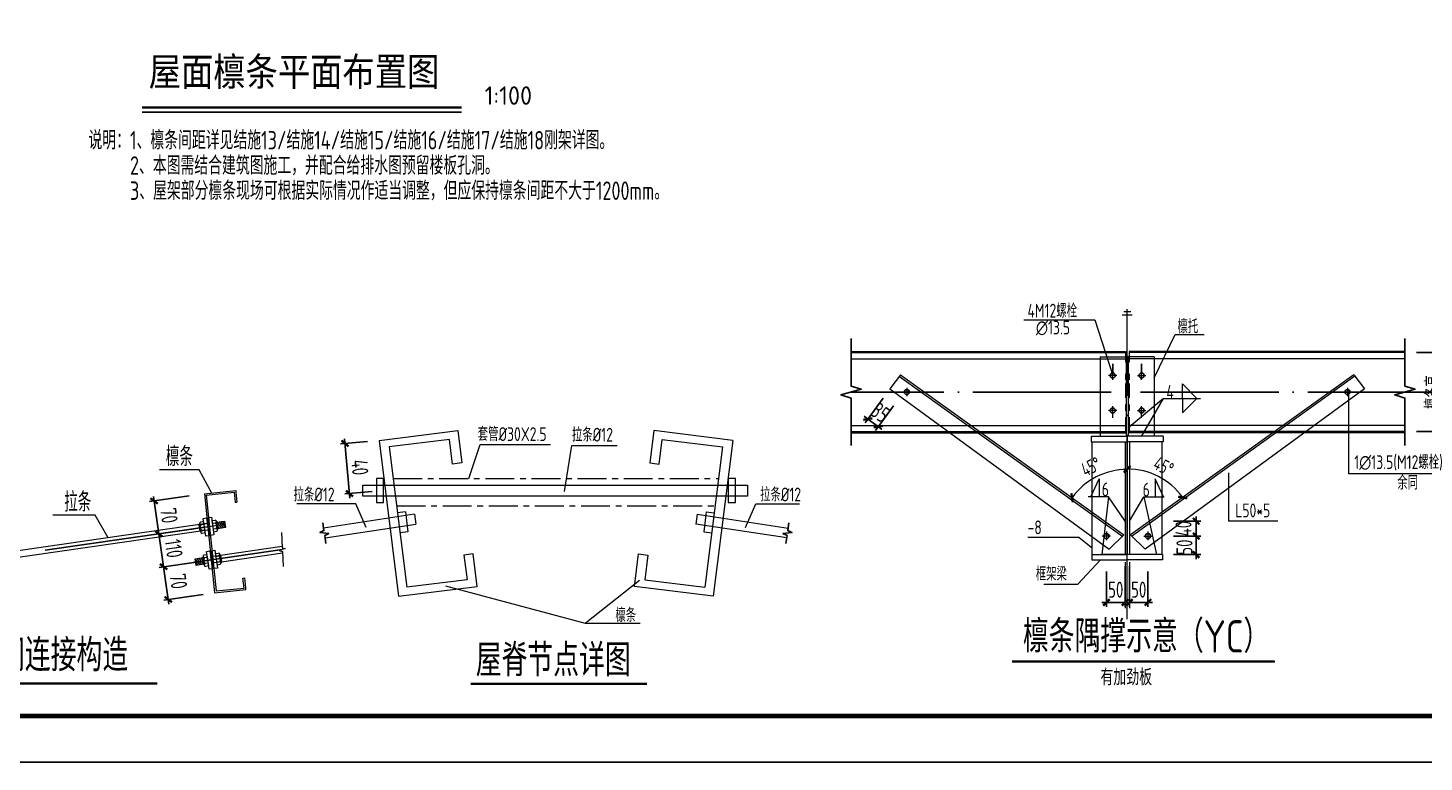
# Model space of a CAD drawing. Extents: x -3102990 to -851544, y -5293060 to -2540151.
# Drawn here: x -1861905 to -1831631, y -2672902 to -2656980 of the extents above; entities that cross this region are included whole.
import ezdxf
from ezdxf.enums import TextEntityAlignment as Align

# ---------------------------------------------------------------- set-up
doc = ezdxf.new("R2010")
doc.units = 0
doc.header["$LTSCALE"] = 1000
doc.header["$PDMODE"] = 1
for name, pattern in [('2', [16, 12.5, -1.5, 0.5, -1.5]), ('ACAD_ISO10W100', [18.5, 12, -3, 0.5, -3]), ('CENTER', [2, 1.25, -0.25, 0.25, -0.25]), ('DASHDOTX2', [50.8, 25.4, -12.7, 0, -12.7]), ('DOTE', [2.42, 2, -0.2, 0.02, -0.2])]:
    doc.linetypes.add(name, pattern=pattern)
doc.layers.get('0').update_dxf_attribs({"linetype": 'CONTINUOUS'})
doc.layers.get('Defpoints').update_dxf_attribs({"linetype": 'CONTINUOUS'})
for name, color, linetype in [('10', 7, 'CONTINUOUS'), ('18', 2, 'CONTINUOUS'), ('AXIS', 253, 'DOTE'), ('DIM', 3, 'CONTINUOUS'), ('NUM', 7, 'CONTINUOUS'), ('PUB_TITLE', 4, 'CONTINUOUS'), ('REIN', 1, 'CONTINUOUS'), ('TEXT', 7, 'CONTINUOUS'), ('THIN', 7, 'CONTINUOUS'), ('中粗线', 2, 'CONTINUOUS'), ('卫浴', 7, 'CONTINUOUS'), ('梁__实线', 4, 'CONTINUOUS'), ('轴线', 253, '2')]:
    doc.layers.add(name, color=color, linetype=linetype)
doc.layers.add('yichutu', color=7, linetype='CONTINUOUS', true_color=0xffffff, plot=False)
doc.layers.add('直线', color=7, linetype='CONTINUOUS', lineweight=9)
doc.styles.add('TSSD_Dimension', font='tssdeng.shx', dxfattribs={"width": 0.7, "bigfont": 'Hztxt.shx'})
doc.styles.add('TSSD_Label', font='tssdeng.shx', dxfattribs={"width": 0.75, "bigfont": 'hztxt.shx'})
doc.styles.add('TSSD_Norm', font='Tssdeng.shx', dxfattribs={"width": 0.75, "bigfont": 'hztxt.shx'})
doc.styles.add('TSSD_Rein', font='Tssdeng.shx', dxfattribs={"width": 0.75, "bigfont": 'hztxt.shx'})
doc.dimstyles.new('TSSD_10_100', dxfattribs={"dimtxt": 350, "dimasz": 100, "dimexe": 100, "dimexo": 250, "dimgap": 100, "dimtad": 1, "dimdec": 0, "dimlfac": 0.1, "dimzin": 0, "dimdsep": 46, "dimtxsty": 'TSSD_Dimension', "dimblk": 'ARCHTICK', "dimcen": 0, "dimdle": 100, "dimclrt": 7, "dimadec": 0, "dimazin": 0, "dimtfac": 1, "dimtdec": 0, "dimtix": 1, "dimtmove": 2, "dimatfit": 3, "dimldrblk": 'ARCHTICK', "dimfxl": 1, "dimtolj": 1, "dimtzin": 0, "dimarcsym": 0})
doc.dimstyles.new('TSSD_200_100', dxfattribs={"dimtxt": 350, "dimasz": 100, "dimexe": 100, "dimexo": 250, "dimgap": 100, "dimtad": 1, "dimdec": 0, "dimlfac": 2, "dimzin": 0, "dimdsep": 46, "dimtxsty": 'TSSD_Dimension', "dimblk": 'ARCHTICK', "dimcen": 0, "dimdle": 100, "dimclrt": 7, "dimadec": 0, "dimazin": 0, "dimtfac": 1, "dimtdec": 0, "dimtix": 1, "dimtmove": 2, "dimatfit": 3, "dimfxl": 1, "dimtolj": 1, "dimtzin": 0, "dimarcsym": 0})
doc.dimstyles.new('TSSD_25_100', dxfattribs={"dimtxt": 350, "dimasz": 100, "dimexe": 100, "dimexo": 250, "dimgap": 100, "dimtad": 1, "dimdec": 0, "dimlfac": 0.25, "dimzin": 0, "dimdsep": 46, "dimtxsty": 'TSSD_Dimension', "dimblk": 'ARCHTICK', "dimcen": 0, "dimdle": 100, "dimclrt": 7, "dimadec": 0, "dimazin": 0, "dimtfac": 1, "dimtdec": 0, "dimtix": 1, "dimtmove": 2, "dimatfit": 3, "dimfxl": 1, "dimtolj": 1, "dimtzin": 0, "dimarcsym": 0})

# ---------------------------------------------------------------- blocks, each defined once
blk = doc.blocks.new('_ArchTick')
at = {"color": 0, "const_width": 0.5}
blk.add_lwpolyline([(-0.71, -0.71), (0.71, 0.71)], dxfattribs=at)
blk = doc.blocks.new('*D2548')
at = {"layer": 'Defpoints', "color": 0, "ltscale": 1.5}
for p in [(-1858165, -2667095), (-1859169, -2667240), (-1858062, -2667808)]:
    blk.add_point(p, dxfattribs=at)
at = {"layer": 'DIM', "color": 0, "lineweight": -2, "ltscale": 1.5}
for p, q in [((-1858412, -2667131), (-1859268, -2667254)), ((-1859052, -2668052), (-1859183, -2667141)), ((-1858309, -2667844), (-1859165, -2667967))]:
    blk.add_line(p, q, dxfattribs=at)
at = {"layer": 'DIM', "color": 0, "lineweight": -2, "ltscale": 1.5, "xscale": 100, "yscale": 100, "zscale": 100}
for p, rotation in [((-1859169, -2667240), 98.20549255745173), ((-1859066, -2667953), 278.2054925574517)]:
    blk.add_blockref('_ArchTick', p, dxfattribs=dict(at, rotation=rotation))
at = {"layer": 'DIM', "color": 7, "ltscale": 1.5, "insert": (-1858845, -2667557), "char_height": 350, "attachment_point": 5, "rotation": 278.2055, "style": 'TSSD_Dimension'}
blk.add_mtext('\\A1;70', dxfattribs=at)
blk = doc.blocks.new('*D2549')
at = {"layer": 'Defpoints', "color": 0, "ltscale": 1.5}
for p in [(-1859066, -2667953), (-1858062, -2667808), (-1857959, -2668520)]:
    blk.add_point(p, dxfattribs=at)
at = {"layer": 'DIM', "color": 0, "lineweight": -2, "ltscale": 1.5}
for p, q in [((-1858309, -2667844), (-1859165, -2667967)), ((-1858949, -2668764), (-1859080, -2667854)), ((-1858207, -2668556), (-1859062, -2668679))]:
    blk.add_line(p, q, dxfattribs=at)
at = {"layer": 'DIM', "color": 0, "lineweight": -2, "ltscale": 1.5, "xscale": 100, "yscale": 100, "zscale": 100}
for p, rotation in [((-1859066, -2667953), 98.20549255743893), ((-1858963, -2668665), 278.205492557439)]:
    blk.add_blockref('_ArchTick', p, dxfattribs=dict(at, rotation=rotation))
at = {"layer": 'DIM', "color": 7, "ltscale": 1.5, "insert": (-1858742, -2668270), "char_height": 350, "attachment_point": 5, "rotation": 278.2055, "style": 'TSSD_Dimension'}
blk.add_mtext('\\A1;110', dxfattribs=at)
blk = doc.blocks.new('*D2550')
at = {"layer": 'Defpoints', "color": 0, "ltscale": 1.5}
for p in [(-1858963, -2668665), (-1857959, -2668520), (-1857857, -2669231)]:
    blk.add_point(p, dxfattribs=at)
at = {"layer": 'DIM', "color": 0, "lineweight": -2, "ltscale": 1.5}
for p, q in [((-1858207, -2668556), (-1859062, -2668679)), ((-1858846, -2669475), (-1858977, -2668566)), ((-1858104, -2669267), (-1858960, -2669390))]:
    blk.add_line(p, q, dxfattribs=at)
at = {"layer": 'DIM', "color": 0, "lineweight": -2, "ltscale": 1.5, "xscale": 100, "yscale": 100, "zscale": 100}
for p, rotation in [((-1858963, -2668665), 98.20549255744172), ((-1858861, -2669376), 278.2054925574417)]:
    blk.add_blockref('_ArchTick', p, dxfattribs=dict(at, rotation=rotation))
at = {"layer": 'DIM', "color": 7, "ltscale": 1.5, "insert": (-1858640, -2668981), "char_height": 350, "attachment_point": 5, "rotation": 278.2055, "style": 'TSSD_Dimension'}
blk.add_mtext('\\A1;70', dxfattribs=at)
blk = doc.blocks.new('*D2581')
at = {"layer": 'Defpoints', "color": 0}
for p in [(-1854291, -2665925, -48), (-1854932, -2667079), (-1854193, -2667012, -48)]:
    blk.add_point(p, dxfattribs=at)
at = {"layer": 'DIM', "color": 0, "lineweight": -2}
for p, q in [((-1854540, -2665947), (-1855130, -2666001)), ((-1855039, -2665892), (-1854923, -2667178)), ((-1854442, -2667035), (-1855031, -2667088))]:
    blk.add_line(p, q, dxfattribs=at)
at = {"layer": 'DIM', "color": 0, "lineweight": -2, "xscale": 100, "yscale": 100, "zscale": 100}
for p, rotation in [((-1855030, -2665992), 95.16770245224697), ((-1854932, -2667079), 275.167702452247)]:
    blk.add_blockref('_ArchTick', p, dxfattribs=dict(at, rotation=rotation))
at = {"layer": 'DIM', "color": 7, "lineweight": 5, "insert": (-1854707, -2666511), "char_height": 350, "attachment_point": 5, "rotation": 275.1677, "style": 'TSSD_Dimension'}
blk.add_mtext('\\A1;40', dxfattribs=at)
blk = doc.blocks.new('*D2582')
at = {"layer": 'Defpoints', "color": 0}
for p in [(-1838021, -2668402), (-1837618, -2668520), (-1838021, -2669438)]:
    blk.add_point(p, dxfattribs=at)
at = {"layer": 'DIM', "color": 0, "lineweight": -2}
for p, q in [((-1838021, -2668652), (-1838021, -2669538)), ((-1837618, -2668770), (-1837618, -2669538)), ((-1838021, -2669438), (-1838121, -2669438)), ((-1837618, -2669438), (-1838021, -2669438)), ((-1837618, -2669438), (-1837518, -2669438))]:
    blk.add_line(p, q, dxfattribs=at)
at = {"layer": 'DIM', "color": 0, "lineweight": -2, "xscale": 100, "yscale": 100, "zscale": 100}
blk.add_blockref('_ArchTick', (-1838021, -2669438), dxfattribs=at)
at = {"layer": 'DIM', "color": 0, "lineweight": -2, "xscale": 100, "yscale": 100, "zscale": 100, "rotation": 180}
blk.add_blockref('_ArchTick', (-1837618, -2669438), dxfattribs=at)
at = {"layer": 'DIM', "color": 7, "lineweight": 5, "insert": (-1837819, -2669163), "char_height": 350, "attachment_point": 5, "style": 'TSSD_Dimension'}
blk.add_mtext('\\A1;50', dxfattribs=at)
blk = doc.blocks.new('*D2700')
at = {"layer": 'Defpoints', "color": 0}
for p in [(-1837311, -2668000), (-1836572, -2668000), (-1837311, -2668402)]:
    blk.add_point(p, dxfattribs=at)
at = {"layer": 'DIM', "color": 0, "lineweight": -2}
for p, q in [((-1837061, -2668000), (-1836472, -2668000)), ((-1836572, -2668502), (-1836572, -2667900)), ((-1837061, -2668402), (-1836472, -2668402))]:
    blk.add_line(p, q, dxfattribs=at)
at = {"layer": 'DIM', "color": 0, "lineweight": -2, "xscale": 100, "yscale": 100, "zscale": 100}
for p, rotation in [((-1836572, -2668000), 90), ((-1836572, -2668402), 270)]:
    blk.add_blockref('_ArchTick', p, dxfattribs=dict(at, rotation=rotation))
at = {"layer": 'DIM', "color": 7, "lineweight": 5, "insert": (-1836826, -2668241), "char_height": 350, "attachment_point": 5, "rotation": 90, "style": 'TSSD_Dimension'}
blk.add_mtext('\\A1;50', dxfattribs=at)
blk = doc.blocks.new('*D2583')
at = {"layer": 'Defpoints', "color": 0}
for p in [(-1837311, -2667678), (-1836572, -2667678), (-1837311, -2668000)]:
    blk.add_point(p, dxfattribs=at)
at = {"layer": 'DIM', "color": 0, "lineweight": -2}
for p, q in [((-1837061, -2667678), (-1836472, -2667678)), ((-1836572, -2667678), (-1836572, -2667578)), ((-1836572, -2668000), (-1836572, -2667678)), ((-1837061, -2668000), (-1836472, -2668000)), ((-1836572, -2668000), (-1836572, -2668100))]:
    blk.add_line(p, q, dxfattribs=at)
at = {"layer": 'DIM', "color": 0, "lineweight": -2, "xscale": 100, "yscale": 100, "zscale": 100}
for p, rotation in [((-1836572, -2667678), 270), ((-1836572, -2668000), 90)]:
    blk.add_blockref('_ArchTick', p, dxfattribs=dict(at, rotation=rotation))
at = {"layer": 'DIM', "color": 7, "lineweight": 5, "insert": (-1836847, -2667839), "char_height": 350, "attachment_point": 5, "rotation": 90, "style": 'TSSD_Dimension'}
blk.add_mtext('\\A1;40', dxfattribs=at)
blk = doc.blocks.new('*D2584')
at = {"layer": 'Defpoints', "color": 0}
for p in [(-1838518, -2668520), (-1838115, -2668402), (-1838115, -2669438)]:
    blk.add_point(p, dxfattribs=at)
at = {"layer": 'DIM', "color": 0, "lineweight": -2}
for p, q in [((-1838115, -2668652), (-1838115, -2669538)), ((-1838518, -2668770), (-1838518, -2669538)), ((-1838518, -2669438), (-1838618, -2669438)), ((-1838518, -2669438), (-1838115, -2669438)), ((-1838115, -2669438), (-1838015, -2669438))]:
    blk.add_line(p, q, dxfattribs=at)
at = {"layer": 'DIM', "color": 0, "lineweight": -2, "xscale": 100, "yscale": 100, "zscale": 100}
blk.add_blockref('_ArchTick', (-1838518, -2669438), dxfattribs=at)
at = {"layer": 'DIM', "color": 0, "lineweight": -2, "xscale": 100, "yscale": 100, "zscale": 100, "rotation": 180}
blk.add_blockref('_ArchTick', (-1838115, -2669438), dxfattribs=at)
at = {"layer": 'DIM', "color": 7, "lineweight": 5, "insert": (-1838317, -2669163), "char_height": 350, "attachment_point": 5, "style": 'TSSD_Dimension'}
blk.add_mtext('\\A1;50', dxfattribs=at)
blk = doc.blocks.new('*D2701')
at = {"layer": 'Defpoints', "color": 0}
for p in [(-1843216, -2664808), (-1842989, -2664973), (-1843466, -2665628)]:
    blk.add_point(p, dxfattribs=at)
at = {"layer": 'DIM', "color": 0, "lineweight": -2}
for p, q in [((-1843363, -2665010), (-1843752, -2665544)), ((-1843137, -2665175), (-1843525, -2665709)), ((-1843693, -2665463), (-1843774, -2665404)), ((-1843693, -2665463), (-1843466, -2665628)), ((-1843466, -2665628), (-1843386, -2665687))]:
    blk.add_line(p, q, dxfattribs=at)
at = {"layer": 'DIM', "color": 0, "lineweight": -2, "xscale": 100, "yscale": 100, "zscale": 100}
for p, rotation in [((-1843693, -2665463), 323.9248785061371), ((-1843466, -2665628), 143.9248785061371)]:
    blk.add_blockref('_ArchTick', p, dxfattribs=dict(at, rotation=rotation))
at = {"layer": 'DIM', "color": 7, "lineweight": 5, "insert": (-1843418, -2665323), "char_height": 350, "attachment_point": 5, "rotation": 323.9249, "style": 'TSSD_Dimension'}
blk.add_mtext('\\A1;35', dxfattribs=at)
blk = doc.blocks.new('*D2585')
at = {"layer": 'Defpoints', "color": 0}
for p in [(-1832046, -2664022), (-1832046, -2665735), (-1831153, -2665735)]:
    blk.add_point(p, dxfattribs=at)
at = {"layer": 'DIM', "color": 0, "lineweight": -2}
for p, q in [((-1831796, -2664022), (-1831053, -2664022)), ((-1831153, -2663922), (-1831153, -2665835)), ((-1831796, -2665735), (-1831053, -2665735))]:
    blk.add_line(p, q, dxfattribs=at)
at = {"layer": 'DIM', "color": 0, "lineweight": -2, "xscale": 100, "yscale": 100, "zscale": 100}
for p, rotation in [((-1831153, -2664022), 90), ((-1831153, -2665735), 270)]:
    blk.add_blockref('_ArchTick', p, dxfattribs=dict(at, rotation=rotation))
at = {"layer": 'DIM', "color": 7, "lineweight": 5, "insert": (-1831428, -2664878), "char_height": 350, "attachment_point": 5, "rotation": 90, "style": 'TSSD_Dimension'}
blk.add_mtext('\\A1;檩条高', dxfattribs=at)
blk = doc.blocks.new('A$C16496DF1')
at = {"layer": 'PUB_TITLE'}
blk.add_lwpolyline([(0, 0), (0, 42000), (104100, 42000), (104100, 0)], close=True, dxfattribs=at)
at = {"layer": 'PUB_TITLE', "const_width": 100}
blk.add_lwpolyline([(103100, 1000), (103100, 41000), (713, 41000), (713, 1000), (103100, 1000)], dxfattribs=at)
blk = doc.blocks.new('yct-1041-420-104100-42000-100-2006.0')
at = {"layer": 'yichutu', "color": 7, "true_color": 0xffffff}
blk.add_lwpolyline([(0, 0), (0, 42000), (104100, 42000), (104100, 0)], close=True, dxfattribs=at)

msp = doc.modelspace()

# ---------------------------------------------------------------- linework, layer by layer
at = {"color": 4, "lineweight": 5}
for p, q in [((-1838655.29, -2664115.92), (-1838068.11, -2664115.92)), ((-1838655.29, -2664115.92), (-1838655.29, -2665836.6)), ((-1838107.25, -2663998.48), (-1838107.25, -2664227.97)), ((-1838091.6, -2664115.92), (-1838091.6, -2665836.6)), ((-1837480.93, -2664115.92), (-1838068.11, -2664115.92)), ((-1838044.62, -2664115.92), (-1838044.62, -2665836.6)), ((-1838028.96, -2663998.48), (-1838028.96, -2664227.97)), ((-1837480.93, -2664115.92), (-1837480.93, -2665836.6)), ((-1844056.74, -2664155.06), (-1838107.25, -2664155.06)), ((-1838381.27, -2664263.05), (-1838381.27, -2664496.84)), ((-1838381.27, -2664614.53), (-1838381.27, -2664267.35)), ((-1832045.92, -2664155.06), (-1838028.96, -2664155.06)), ((-1837754.95, -2664263.05), (-1837754.95, -2664496.84)), ((-1837754.95, -2664614.53), (-1837754.95, -2664267.35)), ((-1842983.46, -2664505.56), (-1843215.99, -2664808.31)), ((-1843007.31, -2664536.6), (-1838162.06, -2668007.05)), ((-1842983.46, -2664505.56), (-1838138.21, -2667976)), ((-1838291.05, -2664518.79), (-1838473.19, -2664518.79)), ((-1838291.05, -2664518.79), (-1838473.19, -2664518.79)), ((-1838107.25, -2664481.05), (-1838107.25, -2664614.77)), ((-1838107.25, -2664694.6), (-1838107.25, -2665001.29)), ((-1838028.96, -2664481.05), (-1838028.96, -2664614.77)), ((-1838028.96, -2664694.6), (-1838028.96, -2665001.29)), ((-1833153.04, -2664505.19), (-1837998.01, -2667976)), ((-1833129.2, -2664536.23), (-1837974.16, -2668007.05)), ((-1837845.17, -2664518.79), (-1837663.03, -2664518.79)), ((-1837845.17, -2664518.79), (-1837663.03, -2664518.79)), ((-1833153.04, -2664505.19), (-1832920.23, -2664808.31)), ((-1843215.99, -2664808.31), (-1838457.66, -2668286.45)), ((-1842755.36, -2664878.4), (-1842937.5, -2664878.4)), ((-1842845.58, -2664782.66), (-1842845.58, -2664969.84)), ((-1832920.57, -2664807.87), (-1837678.56, -2668286.45)), ((-1833380.85, -2664878.4), (-1833198.72, -2664878.4)), ((-1833290.64, -2664782.66), (-1833290.64, -2664969.84)), ((-1838291.05, -2665278), (-1838473.19, -2665278)), ((-1838381.27, -2665436.58), (-1838381.27, -2665186.56)), ((-1838107.25, -2665145.13), (-1838107.25, -2665286.39)), ((-1838028.96, -2665145.13), (-1838028.96, -2665286.39)), ((-1837845.17, -2665278), (-1837663.03, -2665278)), ((-1837754.95, -2665436.58), (-1837754.95, -2665186.56)), ((-1844056.74, -2665601.73), (-1838107.25, -2665601.73)), ((-1838107.25, -2665423.18), (-1838107.25, -2665758.31)), ((-1838028.96, -2665423.18), (-1838028.96, -2665758.31)), ((-1832045.92, -2665601.73), (-1838028.96, -2665601.73)), ((-1838851.01, -2665836.6), (-1838068.11, -2665836.6)), ((-1838851.01, -2665836.6), (-1838851.01, -2665954.04)), ((-1838068.11, -2665836.6), (-1838068.11, -2668402.24)), ((-1838068.11, -2665836.6), (-1838068.11, -2668052.5)), ((-1837285.21, -2665836.6), (-1838068.11, -2665836.6)), ((-1837285.21, -2665836.6), (-1837285.21, -2665954.04)), ((-1838851.01, -2665954.04), (-1838068.11, -2665954.04)), ((-1838824.85, -2668402.24), (-1838824.85, -2665954.04)), ((-1838115.08, -2665954.04), (-1838115.08, -2668402.24)), ((-1837285.21, -2665954.04), (-1838068.11, -2665954.04)), ((-1838021.14, -2665954.04), (-1838021.14, -2668402.24)), ((-1837311.37, -2668402.24), (-1837311.37, -2665954.04)), ((-1838428.26, -2667999.8), (-1838610.39, -2667999.8)), ((-1838518.47, -2667904.05), (-1838518.47, -2668091.24)), ((-1838138.21, -2667976), (-1838457.66, -2668286.45)), ((-1837998.01, -2667976), (-1837678.56, -2668286.45)), ((-1837707.96, -2667999.8), (-1837525.83, -2667999.8)), ((-1837617.74, -2667904.05), (-1837617.74, -2668091.24)), ((-1838835.01, -2668402.24), (-1838068.11, -2668402.24)), ((-1838835.01, -2668402.24), (-1838835.01, -2668519.68)), ((-1838835.01, -2668519.68), (-1838068.11, -2668519.68)), ((-1838068.11, -2668402.24), (-1838618.85, -2668402.24)), ((-1837301.21, -2668402.24), (-1838068.11, -2668402.24)), ((-1837301.21, -2668519.68), (-1838068.11, -2668519.68)), ((-1837301.21, -2668402.24), (-1837301.21, -2668519.68))]:
    msp.add_line(p, q, dxfattribs=at)
at = {"lineweight": 9}
for p, q in [((-1857909.5, -2667084.51, 477.29), (-1858188.41, -2666565.25, 477.29)), ((-1860162.65, -2668038.58, 477.29), (-1860445.03, -2667549.69, 477.29)), ((-1857634.39, -2667746.74, 477.29), (-1858183.11, -2667825.87, 477.29)), ((-1857241.75, -2668913.2, 477.29), (-1857202.43, -2668909.13, 477.29))]:
    msp.add_line(p, q, dxfattribs=at)
at = {"color": 1, "linetype": 'ACAD_ISO10W100', "ltscale": 0.3}
for p, q in [((-1857969.32, -2667795.04, 477.29), (-1864785.52, -2668777.94, 477.29)), ((-1858323.92, -2668573.04, 477.29), (-1856389.23, -2668294.06, 477.29))]:
    msp.add_line(p, q, dxfattribs=at)
at = {"lineweight": 5}
msp.add_line((-1840563.36, -2670721.62), (-1834867.45, -2670721.62), dxfattribs=at)
at = {"color": 4}
for centre in [(-1838381.27, -2664518.79), (-1837754.95, -2664518.79), (-1842845.58, -2664878.4), (-1833290.64, -2664878.4), (-1838381.27, -2665278), (-1837754.95, -2665278), (-1838518.47, -2667999.8), (-1837617.74, -2667999.8)]:
    msp.add_circle(centre, 54.8, dxfattribs=at)
at = {"layer": '10', "lineweight": 9}
for p, q in [((-1858193.39, -2667754.61, 477.29), (-1857979.6, -2667723.78, 477.29)), ((-1858172.84, -2667897.13, 477.29), (-1858193.39, -2667754.61, 477.29)), ((-1858185.32, -2667753.44, 477.29), (-1858177.63, -2667763.22, 477.29)), ((-1858155.79, -2667914.68, 477.29), (-1858181.99, -2667732.96, 477.29)), ((-1858093.72, -2667689.31, 477.29), (-1858163.2, -2667699.33, 477.29)), ((-1858084.98, -2667749.89, 477.29), (-1858154.46, -2667759.91, 477.29)), ((-1858058.78, -2667931.61, 477.29), (-1858093.72, -2667689.31, 477.29)), ((-1858058.78, -2667931.61, 477.29), (-1858093.72, -2667689.31, 477.29)), ((-1858063.14, -2667901.32, 477.29), (-1858089.35, -2667719.6, 477.29)), ((-1857979.6, -2667723.78, 477.29), (-1857959.05, -2667866.3, 477.29)), ((-1857915.53, -2667663.62, 477.29), (-1857846.05, -2667653.6, 477.29)), ((-1857915.53, -2667663.62, 477.29), (-1857880.59, -2667905.91, 477.29)), ((-1857915.53, -2667663.62, 477.29), (-1857880.59, -2667905.91, 477.29)), ((-1857911.16, -2667693.91, 477.29), (-1857884.96, -2667875.63, 477.29)), ((-1857906.8, -2667724.19, 477.29), (-1857837.31, -2667714.17, 477.29)), ((-1857818.52, -2667680.55, 477.29), (-1857792.32, -2667862.27, 477.29)), ((-1857815.7, -2667700.14, 477.29), (-1857644.66, -2667675.48, 477.29)), ((-1857795.14, -2667842.67, 477.29), (-1857815.7, -2667700.14, 477.29)), ((-1857809.24, -2667699.21, 477.29), (-1857706.4, -2667829.87, 477.29)), ((-1857747.54, -2667835.81, 477.29), (-1857807.03, -2667760.22, 477.29)), ((-1857768.1, -2667693.28, 477.29), (-1857665.26, -2667823.94, 477.29)), ((-1857726.95, -2667687.35, 477.29), (-1857624.11, -2667818.01, 477.29)), ((-1857685.81, -2667681.41, 477.29), (-1857634.39, -2667746.74, 477.29)), ((-1857644.66, -2667675.48, 477.29), (-1857624.11, -2667818.01, 477.29)), ((-1858167.35, -2667834.48, 477.29), (-1858185.13, -2667811.89, 477.29)), ((-1858164.77, -2667895.97, 477.29), (-1858174.85, -2667883.16, 477.29)), ((-1857959.05, -2667866.3, 477.29), (-1858172.84, -2667897.13, 477.29)), ((-1858067.51, -2667871.03, 477.29), (-1858136.99, -2667881.05, 477.29)), ((-1858058.78, -2667931.61, 477.29), (-1858128.26, -2667941.63, 477.29)), ((-1857889.33, -2667845.34, 477.29), (-1857819.84, -2667835.32, 477.29)), ((-1857880.59, -2667905.91, 477.29), (-1857811.11, -2667895.89, 477.29)), ((-1857788.69, -2667841.74, 477.29), (-1857796.76, -2667831.49, 477.29)), ((-1857624.11, -2667818.01, 477.29), (-1857795.14, -2667842.67, 477.29)), ((-1857841.33, -2668379.79, 477.29), (-1857771.85, -2668369.77, 477.29)), ((-1858276, -2668493.39, 477.29), (-1858104.97, -2668468.72, 477.29)), ((-1858173.16, -2668624.05, 477.29), (-1858276, -2668493.39, 477.29)), ((-1858255.45, -2668635.91, 477.29), (-1858276, -2668493.39, 477.29)), ((-1858214.3, -2668629.98, 477.29), (-1858265.72, -2668564.65, 477.29)), ((-1858084.41, -2668611.25, 477.29), (-1858255.45, -2668635.91, 477.29)), ((-1858132.02, -2668618.11, 477.29), (-1858234.85, -2668487.45, 477.29)), ((-1858090.87, -2668612.18, 477.29), (-1858193.71, -2668481.52, 477.29)), ((-1858152.57, -2668475.59, 477.29), (-1858093.08, -2668551.17, 477.29)), ((-1858111.42, -2668469.65, 477.29), (-1858103.35, -2668479.91, 477.29)), ((-1858081.59, -2668630.85, 477.29), (-1858107.79, -2668449.13, 477.29)), ((-1858104.97, -2668468.72, 477.29), (-1858084.41, -2668611.25, 477.29)), ((-1858019.52, -2668405.48, 477.29), (-1858089, -2668415.5, 477.29)), ((-1858010.78, -2668466.05, 477.29), (-1858080.27, -2668476.07, 477.29)), ((-1857993.31, -2668587.2, 477.29), (-1858062.8, -2668597.22, 477.29)), ((-1857984.58, -2668647.77, 477.29), (-1858054.06, -2668657.79, 477.29)), ((-1857984.58, -2668647.77, 477.29), (-1858019.52, -2668405.48, 477.29)), ((-1857984.58, -2668647.77, 477.29), (-1858019.52, -2668405.48, 477.29)), ((-1857988.95, -2668617.49, 477.29), (-1858015.15, -2668435.77, 477.29)), ((-1857941.06, -2668445.09, 477.29), (-1857727.27, -2668414.26, 477.29)), ((-1857920.51, -2668587.61, 477.29), (-1857941.06, -2668445.09, 477.29)), ((-1857706.72, -2668556.79, 477.29), (-1857920.51, -2668587.61, 477.29)), ((-1857832.6, -2668440.36, 477.29), (-1857763.12, -2668430.34, 477.29)), ((-1857815.13, -2668561.51, 477.29), (-1857745.65, -2668551.49, 477.29)), ((-1857806.39, -2668622.08, 477.29), (-1857736.91, -2668612.06, 477.29)), ((-1857744.32, -2668396.71, 477.29), (-1857718.12, -2668578.43, 477.29)), ((-1857735.34, -2668415.42, 477.29), (-1857725.26, -2668428.24, 477.29)), ((-1857732.76, -2668476.92, 477.29), (-1857714.98, -2668499.5, 477.29)), ((-1857727.27, -2668414.26, 477.29), (-1857706.72, -2668556.79, 477.29)), ((-1857714.79, -2668557.95, 477.29), (-1857722.48, -2668548.18, 477.29))]:
    msp.add_line(p, q, dxfattribs=at)
for centre, radius, start, end in [((-1858150.61, -2667728.43, 477.29), 31.71, 113.394028, 263.016957), ((-1858078.1, -2667810.73, 477.29), 91.73, 146.35597, 230.055015), ((-1857849.9, -2667685.07, 477.29), 31.71, 293.394101, 83.01703), ((-1857896.21, -2667784.5, 477.29), 91.73, 326.356043, 50.055088), ((-1858124.4, -2667910.15, 477.29), 31.71, 113.394028, 263.016957), ((-1857823.7, -2667866.79, 477.29), 31.71, 293.394101, 83.01703), ((-1857775.71, -2668401.24, 477.29), 31.71, 293.394101, 83.01703), ((-1858076.41, -2668444.6, 477.29), 31.71, 113.394028, 263.016957), ((-1858003.9, -2668526.89, 477.29), 91.73, 146.35597, 230.055015), ((-1858050.21, -2668626.32, 477.29), 31.71, 113.394028, 263.016957), ((-1857822.01, -2668500.67, 477.29), 91.73, 326.356043, 50.055088), ((-1857749.5, -2668582.96, 477.29), 31.71, 293.394101, 83.01703)]:
    msp.add_arc(centre, radius, start, end, dxfattribs=at)
for points in [[(-1857977.24, -2667992.59, 477.29), (-1858048.5, -2668002.87, 477.29), (-1858103.99, -2667618.05, 477.29), (-1858032.73, -2667607.77, 477.29)], [(-1857997.07, -2667602.63, 477.29), (-1857925.81, -2667592.36, 477.29), (-1857870.31, -2667977.18, 477.29), (-1857941.58, -2667987.45, 477.29)], [(-1857903.04, -2668708.76, 477.29), (-1857974.3, -2668719.04, 477.29), (-1858029.8, -2668334.22, 477.29), (-1857958.53, -2668323.94, 477.29)], [(-1857922.87, -2668318.8, 477.29), (-1857851.61, -2668308.52, 477.29), (-1857796.12, -2668693.34, 477.29), (-1857867.38, -2668703.62, 477.29)]]:
    msp.add_3dface(points, dxfattribs=at)
at = {"layer": '18', "lineweight": 5}
for p, q in [((-1847197.39, -2667476.23, -6638.22), (-1847249.04, -2667906.05, -6638.22)), ((-1847197.39, -2667476.23, -6638.22), (-1847022.7, -2667498.04, -6638.22)), ((-1847249.04, -2667906.05, -6638.22), (-1847076.33, -2667927.61, -6638.22))]:
    msp.add_line(p, q, dxfattribs=at)
at = {"layer": 'AXIS', "lineweight": 5, "ltscale": 2}
msp.add_line((-1838068.11, -2669802.03), (-1838068.11, -2663076.72), dxfattribs=at)
at = {"layer": 'AXIS', "ltscale": 1.5}
msp.add_line((-1831152.6, -2664878.4), (-1844056.74, -2664878.4), dxfattribs=at)
at = {"layer": 'DIM', "lineweight": 5}
for centre, radius, start, end in [((-1838068.11, -2668026.22), 1480.49, 35.616917, 90), ((-1838068.11, -2668026.21), 1470.53, 90, 144.387598)]:
    msp.add_arc(centre, radius, start, end, dxfattribs=at)
at = {"layer": 'NUM', "color": 0, "linetype": 'ByBlock', "const_width": 50}
msp.add_lwpolyline([(-1859429.61, -2658705.14), (-1852501.25, -2658705.14)], dxfattribs=at)
at = {"layer": 'NUM', "color": 0, "linetype": 'ByBlock'}
msp.add_lwpolyline([(-1859429.61, -2658805.14), (-1852501.25, -2658805.14)], dxfattribs=at)
at = {"layer": 'NUM', "const_width": 50}
for points in [[(-1840563.36, -2670721.62), (-1834867.45, -2670721.62)], [(-1864454.12, -2671199.2), (-1859099.35, -2671199.2)], [(-1852306.53, -2671204.35), (-1848483.68, -2671204.35)]]:
    msp.add_lwpolyline(points, dxfattribs=at)
at = {"layer": 'REIN', "color": 4, "linetype": 'ByBlock', "lineweight": 5}
for p, q in [((-1844056.74, -2663998.48), (-1838107.25, -2663998.48)), ((-1844056.74, -2664021.97), (-1838107.25, -2664021.97)), ((-1832045.92, -2663998.48), (-1838028.96, -2663998.48)), ((-1832045.92, -2664021.97), (-1838028.96, -2664021.97)), ((-1854291.45, -2665924.96, -6638.22), (-1852582.78, -2665711.64, -6638.22)), ((-1854291.45, -2665924.96, -6638.22), (-1853869.54, -2669304.54, -6638.22)), ((-1852762.91, -2665904.04, -6638.22), (-1854069.55, -2666067.17, -6638.22)), ((-1852696.07, -2666439.42, -6638.22), (-1852762.91, -2665904.04, -6638.22)), ((-1852582.78, -2665711.64, -6638.22), (-1852495.05, -2666414.33, -6638.22)), ((-1848330.83, -2665711.64, -6638.22), (-1848418.56, -2666414.33, -6638.22)), ((-1846622.16, -2665924.96, -6638.22), (-1848330.83, -2665711.64, -6638.22)), ((-1848217.54, -2666439.42, -6638.22), (-1848150.7, -2665904.04, -6638.22)), ((-1848150.7, -2665904.04, -6638.22), (-1846844.07, -2666067.17, -6638.22)), ((-1846622.16, -2665924.96, -6638.22), (-1847044.08, -2669304.54, -6638.22)), ((-1844056.74, -2665734.82), (-1838107.25, -2665734.82)), ((-1844056.74, -2665758.31), (-1838107.25, -2665758.31)), ((-1832045.92, -2665734.82), (-1838028.96, -2665734.82)), ((-1832045.92, -2665758.31), (-1838028.96, -2665758.31)), ((-1854069.55, -2666067.17, -6638.22), (-1853689.4, -2669112.14, -6638.22)), ((-1846844.07, -2666067.17, -6638.22), (-1847224.21, -2669112.14, -6638.22)), ((-1852495.05, -2666414.33, -6638.22), (-1852696.07, -2666439.42, -6638.22)), ((-1848418.56, -2666414.33, -6638.22), (-1848217.54, -2666439.42, -6638.22)), ((-1858079.33, -2667082.59, 477.29), (-1857398.97, -2667012.1, 477.29)), ((-1858079.33, -2667082.59, 477.29), (-1857856.74, -2669231.09, 477.29)), ((-1858039.81, -2667114.68, 477.29), (-1857434.57, -2667051.98, 477.29)), ((-1858039.81, -2667114.68, 477.29), (-1857824.64, -2669191.57, 477.29)), ((-1857434.57, -2667051.98, 477.29), (-1857412.23, -2667267.64, 477.29)), ((-1857398.97, -2667012.1, 477.29), (-1857395.26, -2667047.91, 477.29)), ((-1857398.97, -2667012.1, 477.29), (-1857395.26, -2667047.91, 477.29)), ((-1857395.26, -2667047.91, 477.29), (-1857372.92, -2667263.57, 477.29)), ((-1857412.23, -2667267.64, 477.29), (-1857372.92, -2667263.57, 477.29)), ((-1857979.6, -2667723.78, 477.29), (-1864760.13, -2668701.53, 477.29)), ((-1857959.05, -2667866.3, 477.29), (-1864739.58, -2668844.06, 477.29)), ((-1857727.27, -2668414.26, 477.29), (-1856392.84, -2668221.84, 477.29)), ((-1857706.72, -2668556.79, 477.29), (-1856385.62, -2668366.28, 477.29)), ((-1852248.59, -2668388.54, -6638.22), (-1852449.61, -2668413.64, -6638.22)), ((-1852449.61, -2668413.64, -6638.22), (-1852382.77, -2668949.02, -6638.22)), ((-1852160.86, -2669091.23, -6638.22), (-1852248.59, -2668388.54, -6638.22)), ((-1848752.75, -2669091.23, -6638.22), (-1848665.03, -2668388.54, -6638.22)), ((-1848665.03, -2668388.54, -6638.22), (-1848464, -2668413.64, -6638.22)), ((-1848464, -2668413.64, -6638.22), (-1848530.84, -2668949.02, -6638.22)), ((-1857219.4, -2669128.86, 477.29), (-1857241.75, -2668913.2, 477.29)), ((-1857180.09, -2669124.79, 477.29), (-1857202.43, -2668909.13, 477.29)), ((-1852382.77, -2668949.02, -6638.22), (-1853689.4, -2669112.14, -6638.22)), ((-1848530.84, -2668949.02, -6638.22), (-1847224.21, -2669112.14, -6638.22)), ((-1857856.74, -2669231.09, 477.29), (-1857176.38, -2669160.6, 477.29)), ((-1857824.64, -2669191.57, 477.29), (-1857219.4, -2669128.86, 477.29)), ((-1857176.38, -2669160.6, 477.29), (-1857180.09, -2669124.79, 477.29)), ((-1857176.38, -2669160.6, 477.29), (-1857180.09, -2669124.79, 477.29)), ((-1857176.38, -2669160.6, 477.29), (-1857180.09, -2669124.79, 477.29)), ((-1853869.54, -2669304.54, -6638.22), (-1852160.86, -2669091.23, -6638.22)), ((-1847044.08, -2669304.54, -6638.22), (-1848752.75, -2669091.23, -6638.22))]:
    msp.add_line(p, q, dxfattribs=at)
at = {"layer": 'TEXT', "lineweight": 5}
for p, q in [((-1840307.55, -2663310.28), (-1838771.91, -2663310.28)), ((-1838771.91, -2663310.28), (-1838381.27, -2664516.64)), ((-1837480.93, -2664570.59), (-1837030.34, -2663632.84)), ((-1837030.34, -2663632.84), (-1836399.96, -2663632.84)), ((-1836869.32, -2664702.53), (-1836556.16, -2665015.69)), ((-1836869.32, -2665015.69), (-1836869.32, -2664702.53)), ((-1837283.49, -2665015.69), (-1838028.96, -2665639.33)), ((-1837754.95, -2665839.31), (-1837283.49, -2665015.69)), ((-1837283.49, -2665015.69), (-1836479.17, -2665015.69)), ((-1836869.32, -2665328.85), (-1836556.16, -2665015.69)), ((-1836869.32, -2665015.69), (-1836869.32, -2665328.85)), ((-1833267.35, -2664878.4), (-1833267.35, -2666651.8)), ((-1852341.44, -2666749.32, -6638.22), (-1852098.5, -2666012.27, -6638.22)), ((-1852098.5, -2666012.27, -6638.22), (-1850573.14, -2666012.27, -6638.22)), ((-1850267.98, -2667037.67, -6638.22), (-1850113.1, -2666037.17, -6638.22)), ((-1850113.1, -2666037.17, -6638.22), (-1849127.34, -2666037.17, -6638.22)), ((-1838855.17, -2667152.71), (-1838672.48, -2666762.61)), ((-1838672.48, -2666762.61), (-1838672.48, -2667152.71)), ((-1837463.74, -2666762.61), (-1837463.74, -2667152.71)), ((-1837281.05, -2667152.71), (-1837463.74, -2666762.61)), ((-1835874.65, -2666630.27), (-1835874.65, -2667677.73)), ((-1830746.22, -2666651.8), (-1833267.35, -2666651.8)), ((-1838471.04, -2667152.52), (-1838915.61, -2667152.52)), ((-1838471.04, -2667152.52), (-1838618.85, -2668402.24)), ((-1838115.08, -2667674.01), (-1838471.04, -2667152.52)), ((-1838021.14, -2667674.01), (-1837707.68, -2667152.71)), ((-1837707.68, -2667152.71), (-1837431.94, -2668402.24)), ((-1837707.68, -2667152.71), (-1837263.11, -2667152.71)), ((-1854792.94, -2667300.7, -6638.22), (-1856075.77, -2667300.7, -6638.22)), ((-1854567.08, -2667812.46, -6638.22), (-1854792.94, -2667300.7, -6638.22)), ((-1846346.54, -2667812.46, -6638.22), (-1846120.68, -2667300.7, -6638.22)), ((-1846120.68, -2667300.7, -6638.22), (-1845171.87, -2667300.7, -6638.22)), ((-1834802.56, -2667677.73), (-1835874.65, -2667677.73)), ((-1839107.95, -2668029.8), (-1840222.41, -2668029.8)), ((-1839107.95, -2668029.8), (-1838824.85, -2668252.71)), ((-1839140.8, -2669047.2), (-1838647.37, -2668519.68)), ((-1849824.83, -2669888.28, -6638.22), (-1848643.18, -2668954.25, -6638.22)), ((-1852848.63, -2669076.58, -6638.22), (-1849824.83, -2669888.28, -6638.22)), ((-1839874.37, -2669047.2), (-1839140.8, -2669047.2)), ((-1849824.18, -2669888.45, -6638.22), (-1848628.59, -2669888.45, -6638.22))]:
    msp.add_line(p, q, dxfattribs=at)
at = {"layer": 'THIN'}
for points, elevation in [([(-1844056.74, -2663718.48), (-1844056.74, -2664748.4), (-1843836.74, -2664818.4), (-1844276.74, -2664938.4), (-1844056.74, -2665008.4), (-1844056.74, -2666038.31)], -48), ([(-1832045.92, -2663718.48), (-1832045.92, -2664748.4), (-1831825.92, -2664818.4), (-1832265.92, -2664938.4), (-1832045.92, -2665008.4), (-1832045.92, -2666038.31)], -48), ([(-1855511.29, -2667712.23), (-1855486.06, -2667880.66), (-1855574.28, -2667924.02), (-1855381.43, -2667946.79), (-1855469.66, -2667990.15), (-1855444.42, -2668158.59)], -6686.22), ([(-1845402.32, -2667712.23), (-1845427.55, -2667880.66), (-1845339.33, -2667924.02), (-1845532.18, -2667946.79), (-1845443.96, -2667990.15), (-1845469.19, -2668158.59)], -6686.22)]:
    msp.add_lwpolyline(points, dxfattribs=dict(at, elevation=elevation))
at = {"layer": 'THIN', "lineweight": 9, "elevation": 477.29}
msp.add_lwpolyline([(-1856407.66, -2667925.4), (-1856391.18, -2668255.11), (-1856324.21, -2668272.79), (-1856454.25, -2668315.33), (-1856387.29, -2668333.01), (-1856370.8, -2668662.72)], dxfattribs=at)
at = {"layer": '中粗线', "color": 4, "linetype": 'CENTER', "lineweight": 5, "ltscale": 0.5}
for p, q in [((-1853984.38, -2666749.32, -6638.22), (-1846929.23, -2666749.32, -6638.22)), ((-1853910.14, -2667343.99, -6638.22), (-1847003.47, -2667343.99, -6638.22))]:
    msp.add_line(p, q, dxfattribs=at)
at = {"layer": '卫浴', "color": 252, "lineweight": 5}
for p, q in [((-1838115.08, -2668564.24), (-1838115.08, -2669567.18)), ((-1838021.14, -2668564.24), (-1838021.14, -2669567.18))]:
    msp.add_line(p, q, dxfattribs=at)
at = {"layer": '梁__实线', "linetype": 'Continuous', "lineweight": 5}
for p, q in [((-1854193.14, -2666754.12, -6638.22), (-1854348.07, -2666754.12, -6638.22)), ((-1854348.07, -2666754.12, -6638.22), (-1854348.07, -2667269.91, -6638.22)), ((-1854193.14, -2667269.91, -6638.22), (-1854193.14, -2666754.12, -6638.22)), ((-1846564.32, -2666754.12, -6638.22), (-1846719.26, -2666754.12, -6638.22)), ((-1846719.26, -2666754.12, -6638.22), (-1846719.26, -2667269.91, -6638.22)), ((-1846564.32, -2667269.91, -6638.22), (-1846564.32, -2666754.12, -6638.22)), ((-1854643.48, -2667134.03, -6638.22), (-1854643.48, -2666897.98, -6638.22)), ((-1854643.48, -2666897.98, -6638.22), (-1854339.61, -2666897.98, -6638.22)), ((-1846303.9, -2667134.03, -6638.22), (-1854643.48, -2667134.03, -6638.22)), ((-1854474.66, -2666897.98, -6638.22), (-1846303.9, -2666897.98, -6638.22)), ((-1846303.9, -2666897.98, -6638.22), (-1846303.9, -2667134.03, -6638.22)), ((-1854348.07, -2667269.91, -6638.22), (-1854193.14, -2667269.91, -6638.22)), ((-1846719.26, -2667269.91, -6638.22), (-1846564.32, -2667269.91, -6638.22)), ((-1853522.89, -2667527.32, -6638.22), (-1855493.63, -2667830.13, -6638.22)), ((-1855462.09, -2668040.68, -6638.22), (-1853490.23, -2667745.27, -6638.22)), ((-1853716.22, -2667476.23, -6638.22), (-1853890.91, -2667498.04, -6638.22)), ((-1853716.22, -2667476.23, -6638.22), (-1853664.57, -2667906.05, -6638.22)), ((-1853522.89, -2667527.32, -6638.22), (-1853490.23, -2667745.27, -6638.22)), ((-1847390.73, -2667527.32, -6638.22), (-1847423.38, -2667745.27, -6638.22)), ((-1845451.53, -2668040.68, -6638.22), (-1847423.38, -2667745.27, -6638.22)), ((-1847390.73, -2667527.32, -6638.22), (-1845419.98, -2667830.13, -6638.22)), ((-1853664.57, -2667906.05, -6638.22), (-1853837.28, -2667927.61, -6638.22))]:
    msp.add_line(p, q, dxfattribs=at)
at = {"layer": '直线', "lineweight": 9}
for p, q in [((-1858188.41, -2666565.25, 477.29), (-1859052.74, -2666565.25, 477.29)), ((-1860445.03, -2667549.69, 477.29), (-1861365.79, -2667549.69, 477.29))]:
    msp.add_line(p, q, dxfattribs=at)
at = {"layer": '轴线', "color": 1, "linetype": 'DASHDOTX2', "lineweight": 5, "ltscale": 60}
for p, q in [((-1838176.23, -2663203.24), (-1837959.99, -2663203.24)), ((-1838141.76, -2663129.77), (-1837992.58, -2663129.77))]:
    msp.add_line(p, q, dxfattribs=at)

# ---------------------------------------------------------------- block references
at = {"ltscale": 1.5}
msp.add_blockref('A$C16496DF1', (-1901499.9, -2672902.4), dxfattribs=at)
at = {"layer": 'DIM', "lineweight": 5, "yscale": 100, "zscale": 100}
for p, xscale, rotation in [((-1838068.11, -2666545.73), 100, 180), ((-1839263.61, -2667169.93), 99.99999999990956, 234.3875979888985), ((-1836864.58, -2667164.04), 100.000000000013, 305.616916682376)]:
    msp.add_blockref('_ArchTick', p, dxfattribs=dict(at, xscale=xscale, rotation=rotation))
at = {"layer": 'DIM', "lineweight": 5, "xscale": 100, "yscale": 100, "zscale": 100}
msp.add_blockref('_ArchTick', (-1838068.11, -2666555.68), dxfattribs=at)
at = {"layer": 'yichutu'}
msp.add_blockref('yct-1041-420-104100-42000-100-2006.0', (-1901499.9, -2672902.4), dxfattribs=at)

# ---------------------------------------------------------------- texts
at = {"layer": 'DIM', "color": 7, "lineweight": 5, "char_height": 300, "attachment_point": 5, "style": 'TSSD_Dimension'}
for insert, rotation in [((-1838854.39, -2666495.86), 27.193799), ((-1837277.33, -2666486.98), 332.808458)]:
    msp.add_mtext('45°', dxfattribs=dict(at, insert=insert, rotation=rotation))
at = {"layer": 'TEXT', "color": 0, "lineweight": 5, "style": 'TSSD_Norm'}
msp.add_text('屋面檩条平面布置图', height=700, dxfattribs=at).set_placement((-1859284.73, -2658513.01), align=Align.BOTTOM_LEFT)
at = {"layer": 'TEXT', "color": 0, "linetype": 'ByBlock', "style": 'TSSD_Norm'}
msp.add_text('1:100', height=400, dxfattribs=at).set_placement((-1852001.25, -2658767.09), align=Align.BOTTOM_LEFT)
at = {"layer": 'TEXT', "style": 'TSSD_Rein', "width": 0.75}
for s, p in [('说明：1、檩条间距详见结施13/结施14/结施15/结施16/结施17/结施18刚架详图。', (-1860591.99, -2659615.53)), ('2、本图需结合建筑图施工，并配合给排水图预留楼板孔洞。', (-1859691.67, -2660164.75)), ('3、屋架部分檩条现场可根据实际情况作适当调整，但应保持檩条间距不大于1200mm。', (-1859691.67, -2660710.21))]:
    msp.add_text(s, height=400, dxfattribs=at).set_placement(p)
at = {"layer": 'TEXT', "lineweight": 5}
for s, height, style, width, p in [('4M12螺栓', 300, 'TSSD_Rein', 0.75, (-1840230.72, -2663262.45)), ('∅13.5', 300, 'TSSD_Rein', 0.75, (-1840046.58, -2663627.86)), ('檩托', 300, 'TSSD_Rein', 0.75, (-1836977.83, -2663603.31)), ('4', 300, 'TSSD_Rein', 0.75, (-1837218.15, -2665021.99)), ('套管%%c30X2.5', 300, 'TSSD_Rein', 0.75, (-1852151.29, -2665939.97, -6638.22)), ('拉条%%c12', 300, 'TSSD_Rein', 0.75, (-1850107.96, -2665952.89, -6638.22)), ('檩条', 420, 'TSSD_Rein', 0.7, (-1858913.92, -2666485.1, 477.29)), ('1∅13.5(M12螺栓)', 300, 'TSSD_Rein', 0.75, (-1833144.28, -2666547.74)), ('6', 300, 'TSSD_Rein', 0.75, (-1838617.95, -2667138.05)), ('6', 300, 'TSSD_Rein', 0.75, (-1837732.8, -2667143.55)), ('余同', 300, 'TSSD_Rein', 0.75, (-1832211.55, -2666991.38)), ('拉条', 420, 'TSSD_Rein', 0.7, (-1861118.3, -2667469.54, 477.29)), ('拉条%%c12', 300, 'TSSD_Rein', 0.75, (-1856144.44, -2667249.58, -6638.22)), ('拉条%%c12', 300, 'TSSD_Rein', 0.75, (-1846029.57, -2667249.58, -6638.22)), ('L50*5', 300, 'TSSD_Rein', 0.75, (-1835726.45, -2667594.64)), ('-8', 300, 'TSSD_Rein', 0.75, (-1840227.85, -2667961.65)), ('框架梁', 300, 'TSSD_Rein', 0.75, (-1840050.23, -2668970.36)), ('檩条', 300, 'TSSD_Rein', 0.75, (-1849167.29, -2669863.19, -6638.22)), ('檩条隅撑示意（YC）', 700, 'TSSD_Label', 0.8, (-1840329.5, -2670526.1)), ('屋面檩间连接构造', 700, 'TSSD_Label', 0.8, (-1864211.83, -2670933.37)), (' 屋脊节点详图', 700, 'TSSD_Label', 0.8, (-1852534.4, -2671044.52, 337.5)), ('有加劲板', 350, 'TSSD_Label', 0.8, (-1838648.71, -2671237.16))]:
    msp.add_text(s, height=height, dxfattribs=dict(at, style=style, width=width)).set_placement(p)

# ---------------------------------------------------------------- dimensions: what is measured, and where the dimension line sits
at = {"layer": 'DIM', "lineweight": 5}
for base, p1, p2, angle, text, dimstyle, picture, middle in [((-1831152.6, -2665734.82), (-1832045.92, -2664021.97), (-1832045.92, -2665734.82), 90, '檩条高', 'TSSD_25_100', '*D2585', (-1831427.6, -2664878.4)), ((-1836571.88, -2667678.25), (-1837311.37, -2667999.8), (-1837311.37, -2667678.25), 90, '40', 'TSSD_10_100', '*D2583', (-1836846.88, -2667839.02)), ((-1838115.08, -2669437.58), (-1838518.47, -2668519.68), (-1838115.08, -2668402.24), 180, '50', 'TSSD_10_100', '*D2584', (-1838316.78, -2669162.58))]:
    dim = msp.add_linear_dim(base=base, p1=p1, p2=p2, angle=angle, text=text, dimstyle=dimstyle, dxfattribs=at)
    dim.commit()
    dim.dimension.update_dxf_attribs({"geometry": picture, "text_midpoint": middle})
for p1, p2, distance, text, dimstyle, picture, middle in [((-1843215.99, -2664808.31), (-1842989.35, -2664973.43), -810.22, '35', 'TSSD_10_100', '*D2701', (-1843417.83, -2665323.47)), ((-1854291.45, -2665924.96, -48), (-1854193.14, -2667012.02, -48), -741.76, '40', 'TSSD_200_100', '*D2581', (-1854707.16, -2666510.53))]:
    dim = msp.add_aligned_dim(p1=p1, p2=p2, distance=distance, text=text, dimstyle=dimstyle, dxfattribs=at)
    dim.commit()
    dim.dimension.update_dxf_attribs({"geometry": picture, "text_midpoint": middle})
at = {"layer": 'DIM', "ltscale": 1.5}
for p1, p2, text, picture, middle in [((-1858061.89, -2667808.39, 469.02), (-1858164.77, -2667094.91, 469.02), '70', '*D2548', (-1858845.12, -2667557.18, 469.02)), ((-1857959.21, -2668520.45, 469.02), (-1858061.89, -2667808.39, 469.02), '110', '*D2549', (-1858742.34, -2668269.95, 469.02)), ((-1857856.74, -2669231.09, 469.02), (-1857959.21, -2668520.45, 469.02), '70', '*D2550', (-1858639.76, -2668981.29, 469.02))]:
    dim = msp.add_aligned_dim(p1=p1, p2=p2, distance=1014.36, text=text, dimstyle='TSSD_200_100', dxfattribs=at)
    dim.commit()
    dim.dimension.update_dxf_attribs({"geometry": picture, "text_midpoint": middle})
at = {"layer": 'DIM', "lineweight": 5}
dim = msp.add_linear_dim(base=(-1836571.88, -2667999.8), p1=(-1837311.37, -2668402.24), p2=(-1837311.37, -2667999.8), angle=90, text='50', dimstyle='TSSD_10_100', dxfattribs=at)
dim.commit()
dim.dimension.update_dxf_attribs({"geometry": '*D2700', "text_midpoint": (-1836825.86, -2668241.37), "dimtype": 160})
dim = msp.add_linear_dim(base=(-1838021.14, -2669437.58), p1=(-1837617.74, -2668519.68), p2=(-1838021.14, -2668402.24), text='50', dimstyle='TSSD_10_100', dxfattribs=at)
dim.commit()
dim.dimension.update_dxf_attribs({"geometry": '*D2582', "text_midpoint": (-1837819.44, -2669162.58)})

doc.saveas('drawing.dxf')
